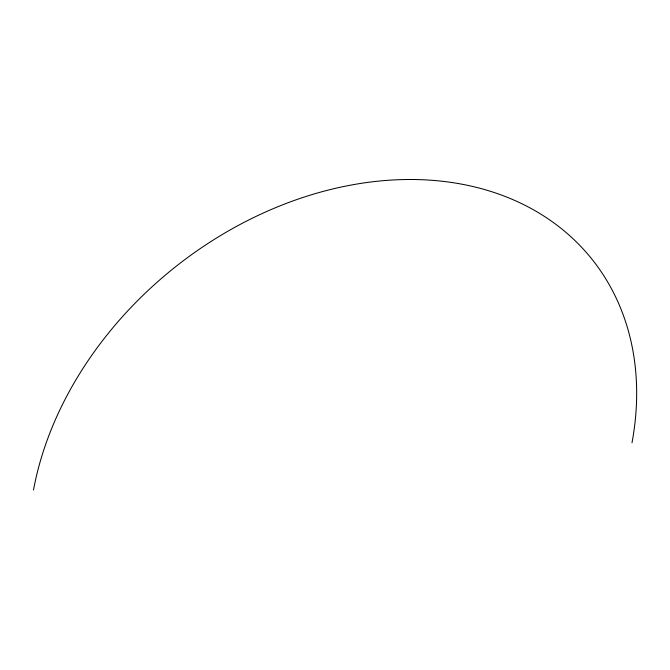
<?xml version="1.0" encoding="UTF-8"?>
<svg xmlns="http://www.w3.org/2000/svg" width="670" height="670" viewBox="0 0 670 670"><rect width="100%" height="100%" fill="white"/><g stroke="black" fill="none" stroke-linecap="round" stroke-linejoin="round"><path stroke-width="1" d="M33.5 489.979A331.826 254.072 -38.6 0 1 385.744 180.464A331.826 254.072 -38.6 0 1 632.003 442.769"/></g></svg>
